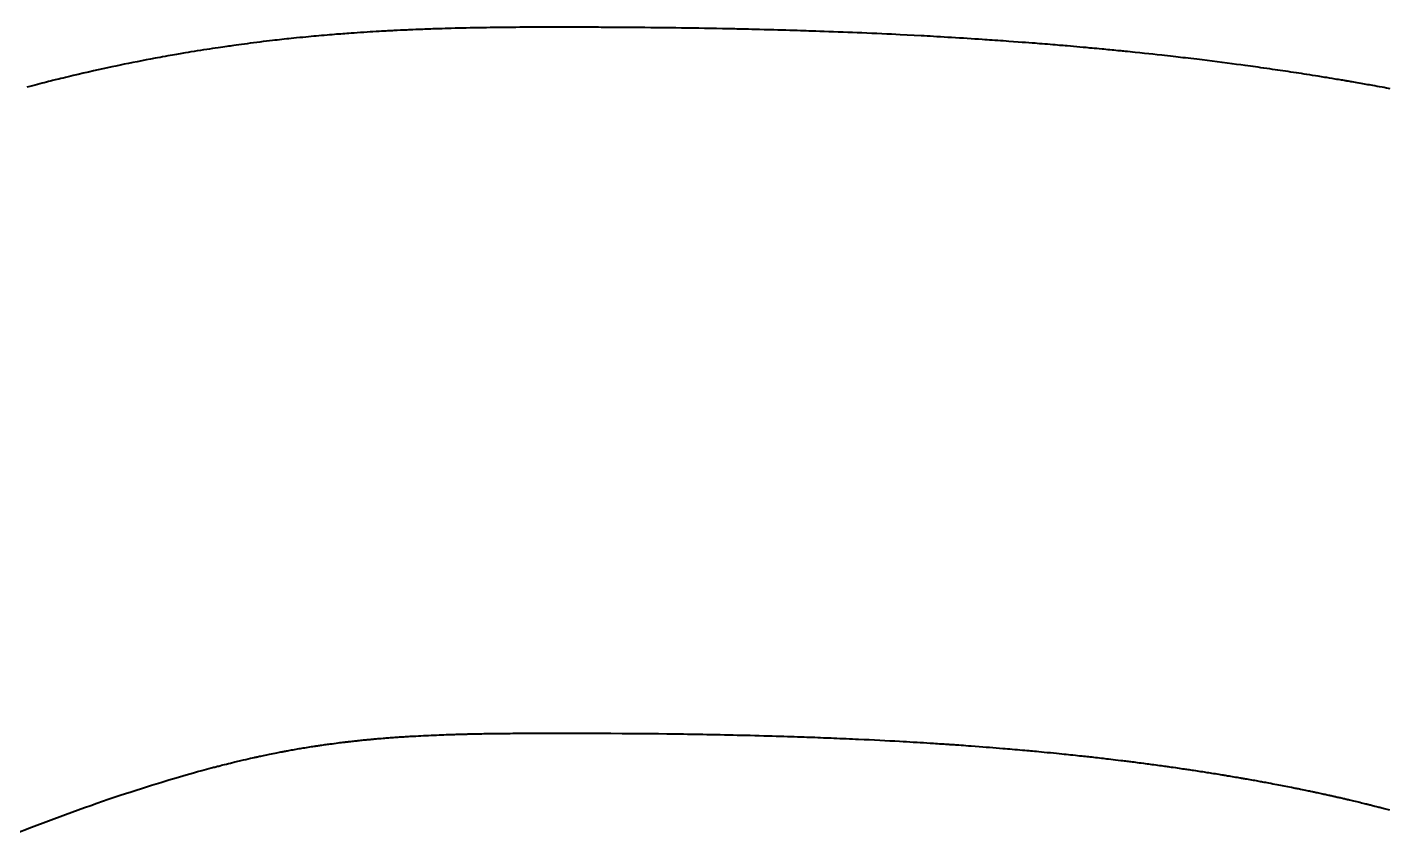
# Model space of a CAD drawing. Header units: millimetres. Extents: x 15 to 415, y 5 to 292.
# Drawn here: x 86.89 to 92.15, y 246.95 to 250.06 of the extents above; entities that cross this region are included whole.
import ezdxf

# ---------------------------------------------------------------- set-up
doc = ezdxf.new("R2010")
doc.units = ezdxf.units.MM
doc.layers.add('Geometries', color=7, linetype='Continuous')

msp = doc.modelspace()

# ---------------------------------------------------------------- linework, layer by layer
at = {"layer": 'Geometries', "linetype": 'Continuous', "lineweight": 40, "flags": 128}
for points in [[(92.1573, 249.827), (92.1502, 249.8284), (92.1426, 249.8298), (92.1344, 249.8313), (92.1256, 249.8329), (92.1162, 249.8346), (92.1071, 249.8363), (92.0984, 249.8379), (92.0902, 249.8394), (92.0841, 249.8405), (92.0779, 249.8416), (92.0712, 249.8428), (92.064, 249.844), (92.0578, 249.8451), (92.0514, 249.8463), (92.0446, 249.8475), (92.0375, 249.8487), (92.03, 249.85), (92.0228, 249.8513), (92.0162, 249.8524), (92.0101, 249.8535), (92.0052, 249.8543), (92.0007, 249.8551), (91.9966, 249.8558), (91.993, 249.8564), (91.9899, 249.8569), (91.9868, 249.8575), (91.9831, 249.8581), (91.979, 249.8588), (91.9745, 249.8596), (91.9694, 249.8604), (91.9639, 249.8613), (91.958, 249.8623), (91.9515, 249.8634), (91.9448, 249.8645), (91.9331, 249.8665), (91.9223, 249.8682), (91.9123, 249.8699), (91.9052, 249.871), (91.8987, 249.8721), (91.8924, 249.8731), (91.8858, 249.8742), (91.8786, 249.8753), (91.8685, 249.8769), (91.8576, 249.8786), (91.8467, 249.8804), (91.8354, 249.8821), (91.8246, 249.8838), (91.8144, 249.8854), (91.8047, 249.8869), (91.7951, 249.8883), (91.7843, 249.89), (91.7735, 249.8916), (91.7628, 249.8932), (91.7524, 249.8948), (91.7423, 249.8963), (91.7326, 249.8977), (91.7229, 249.8991), (91.7134, 249.9005), (91.7031, 249.902), (91.692, 249.9036), (91.6803, 249.9053), (91.6687, 249.9069), (91.6577, 249.9085), (91.6473, 249.9099), (91.6374, 249.9113), (91.6278, 249.9126), (91.6179, 249.914), (91.6077, 249.9154), (91.5971, 249.9168), (91.5801, 249.9191), (91.5631, 249.9214), (91.5463, 249.9236), (91.5274, 249.9261), (91.5083, 249.9285), (91.4889, 249.931), (91.4695, 249.9335), (91.4504, 249.9358), (91.4312, 249.9382), (91.4207, 249.9395), (91.41, 249.9408), (91.3989, 249.9421), (91.3877, 249.9435), (91.3768, 249.9448), (91.3665, 249.946), (91.3568, 249.9471), (91.3475, 249.9482), (91.3386, 249.9492), (91.3293, 249.9503), (91.3193, 249.9514), (91.3088, 249.9526), (91.2976, 249.9539), (91.286, 249.9552), (91.2746, 249.9564), (91.2573, 249.9584), (91.2405, 249.9602), (91.2244, 249.9619), (91.208, 249.9637), (91.1907, 249.9655), (91.1726, 249.9674), (91.1621, 249.9685), (91.1522, 249.9695), (91.143, 249.9704), (91.1346, 249.9713), (91.1288, 249.9719), (91.1234, 249.9724), (91.1178, 249.973), (91.1116, 249.9736), (91.1049, 249.9742), (91.0978, 249.975), (91.0901, 249.9757), (91.0827, 249.9764), (91.0748, 249.9772), (91.0667, 249.978), (91.0589, 249.9787), (91.0514, 249.9794), (91.0441, 249.9801), (91.0336, 249.9811), (91.0236, 249.9821), (91.0143, 249.9829), (91.0056, 249.9838), (90.9975, 249.9845), (90.9899, 249.9852), (90.9822, 249.9859), (90.9706, 249.9869), (90.9587, 249.988), (90.9467, 249.9891), (90.9344, 249.9902), (90.9219, 249.9913), (90.9097, 249.9923), (90.9019, 249.993), (90.8944, 249.9936), (90.8871, 249.9942), (90.88, 249.9948), (90.8722, 249.9955), (90.8636, 249.9962), (90.8542, 249.997), (90.8441, 249.9978), (90.8333, 249.9987), (90.8228, 249.9996), (90.8127, 250.0004), (90.8031, 250.0011), (90.794, 250.0019), (90.7853, 250.0026), (90.7738, 250.0035), (90.7617, 250.0044), (90.7491, 250.0054), (90.736, 250.0064), (90.7195, 250.0076), (90.7024, 250.0089), (90.6845, 250.0102), (90.6737, 250.0109), (90.6626, 250.0117), (90.6518, 250.0125), (90.6416, 250.0132), (90.6301, 250.014), (90.6194, 250.0148), (90.6095, 250.0154), (90.6003, 250.0161), (90.5909, 250.0167), (90.5811, 250.0174), (90.5674, 250.0183), (90.553, 250.0192), (90.5384, 250.0202), (90.5237, 250.0211), (90.509, 250.022), (90.494, 250.0229), (90.4786, 250.0239), (90.4629, 250.0248), (90.4486, 250.0257), (90.434, 250.0265), (90.4198, 250.0274), (90.4061, 250.0282), (90.393, 250.0289), (90.3806, 250.0296), (90.3687, 250.0303), (90.3573, 250.0309), (90.346, 250.0315), (90.319, 250.0329), (90.2917, 250.0343), (90.2648, 250.0357), (90.248, 250.0365), (90.2305, 250.0374), (90.2124, 250.0382), (90.1935, 250.0391), (90.1741, 250.04), (90.1546, 250.0409), (90.1352, 250.0417), (90.1157, 250.0426), (90.0981, 250.0433), (90.0802, 250.044), (90.062, 250.0448), (90.0435, 250.0455), (90.0247, 250.0462), (90.0062, 250.0469), (89.9883, 250.0476), (89.9711, 250.0482), (89.9544, 250.0488), (89.9384, 250.0493), (89.9233, 250.0498), (89.9119, 250.0502), (89.9012, 250.0506), (89.8905, 250.0509), (89.879, 250.0513), (89.8663, 250.0517), (89.8528, 250.0521), (89.8383, 250.0525), (89.823, 250.053), (89.8072, 250.0535), (89.7917, 250.0539), (89.7764, 250.0543), (89.7577, 250.0548), (89.7394, 250.0553), (89.7215, 250.0558), (89.704, 250.0562), (89.6909, 250.0565), (89.6787, 250.0568), (89.6672, 250.0571), (89.6566, 250.0573), (89.6486, 250.0575), (89.6412, 250.0576), (89.6337, 250.0578), (89.6256, 250.058), (89.617, 250.0582), (89.608, 250.0583), (89.5984, 250.0585), (89.5883, 250.0587), (89.5776, 250.059), (89.5547, 250.0594), (89.5317, 250.0598), (89.5089, 250.0602), (89.4862, 250.0606), (89.4636, 250.0609), (89.4413, 250.0613), (89.4192, 250.0616), (89.3976, 250.0619), (89.3727, 250.0622), (89.3484, 250.0625), (89.3245, 250.0628), (89.301, 250.063), (89.2777, 250.0632), (89.2595, 250.0634), (89.2413, 250.0635), (89.2227, 250.0637), (89.2034, 250.0638), (89.1835, 250.0639), (89.1707, 250.064), (89.1577, 250.0641), (89.145, 250.0642), (89.1328, 250.0642), (89.1211, 250.0643), (89.1099, 250.0643), (89.0992, 250.0644), (89.0891, 250.0644), (89.0814, 250.0645), (89.0736, 250.0645), (89.0651, 250.0645), (89.0562, 250.0645), (89.0466, 250.0646), (89.0365, 250.0646), (89.0259, 250.0646), (89.0147, 250.0647), (89.0013, 250.0647), (88.9871, 250.0647), (88.9723, 250.0648), (88.9577, 250.0648), (88.9437, 250.0648), (88.9305, 250.0648), (88.9178, 250.0648), (88.9057, 250.0648), (88.8942, 250.0648), (88.8813, 250.0648), (88.8691, 250.0647), (88.8577, 250.0647), (88.8471, 250.0647), (88.8367, 250.0646), (88.8263, 250.0646), (88.8109, 250.0645), (88.7956, 250.0644), (88.7802, 250.0643), (88.7643, 250.0642), (88.7512, 250.0641), (88.7375, 250.0639), (88.723, 250.0638), (88.7076, 250.0636), (88.6944, 250.0634), (88.6805, 250.0632), (88.6666, 250.063), (88.653, 250.0628), (88.6399, 250.0626), (88.6271, 250.0624), (88.6148, 250.0621), (88.6029, 250.0619), (88.5881, 250.0616), (88.5737, 250.0613), (88.5596, 250.0609), (88.5449, 250.0606), (88.5293, 250.0601), (88.5179, 250.0598), (88.5061, 250.0595), (88.4948, 250.0592), (88.4841, 250.0588), (88.4778, 250.0586), (88.4718, 250.0584), (88.4659, 250.0582), (88.4591, 250.058), (88.4515, 250.0577), (88.4443, 250.0575), (88.4365, 250.0572), (88.4281, 250.0569), (88.4198, 250.0566), (88.4118, 250.0563), (88.4041, 250.056), (88.3928, 250.0555), (88.3822, 250.0551), (88.3725, 250.0547), (88.3652, 250.0543), (88.3585, 250.054), (88.3522, 250.0538), (88.3462, 250.0535), (88.3403, 250.0532), (88.3345, 250.0529), (88.3213, 250.0523), (88.3087, 250.0517), (88.3033, 250.0514), (88.2976, 250.0511), (88.2912, 250.0507), (88.2844, 250.0504), (88.2769, 250.05), (88.2689, 250.0495), (88.2605, 250.0491), (88.2523, 250.0486), (88.2397, 250.0479), (88.2278, 250.0472), (88.2164, 250.0465), (88.2048, 250.0457), (88.1925, 250.0449), (88.18, 250.0441), (88.1673, 250.0432), (88.1551, 250.0424), (88.1434, 250.0416), (88.1348, 250.041), (88.1265, 250.0403), (88.1185, 250.0397), (88.1108, 250.0392), (88.1033, 250.0386), (88.0955, 250.038), (88.0875, 250.0374), (88.079, 250.0367), (88.0699, 250.0359), (88.0604, 250.0351), (88.0509, 250.0344), (88.0395, 250.0334), (88.0288, 250.0324), (88.0187, 250.0315), (88.0088, 250.0307), (87.9989, 250.0297), (87.9888, 250.0288), (87.9785, 250.0278), (87.9681, 250.0268), (87.9569, 250.0257), (87.9449, 250.0246), (87.9321, 250.0233), (87.9219, 250.0222), (87.9122, 250.0212), (87.9031, 250.0202), (87.8945, 250.0193), (87.8849, 250.0183), (87.8756, 250.0173), (87.8666, 250.0163), (87.8578, 250.0153), (87.8488, 250.0143), (87.8392, 250.0132), (87.8282, 250.0119), (87.8165, 250.0105), (87.8041, 250.009), (87.7913, 250.0074), (87.7786, 250.0059), (87.7661, 250.0043), (87.7537, 250.0027), (87.7423, 250.0012), (87.7311, 249.9997), (87.72, 249.9983), (87.7094, 249.9968), (87.6994, 249.9955), (87.6901, 249.9942), (87.6827, 249.9932), (87.6758, 249.9922), (87.6694, 249.9913), (87.6627, 249.9903), (87.6554, 249.9893), (87.6476, 249.9882), (87.6392, 249.9869), (87.6293, 249.9855), (87.6187, 249.9839), (87.6077, 249.9822), (87.5968, 249.9806), (87.5859, 249.9789), (87.5734, 249.9769), (87.561, 249.975), (87.5488, 249.973), (87.5366, 249.971), (87.5247, 249.9691), (87.5137, 249.9673), (87.5034, 249.9656), (87.4959, 249.9643), (87.4889, 249.9631), (87.4824, 249.962), (87.4758, 249.9609), (87.4688, 249.9596), (87.4612, 249.9583), (87.453, 249.9569), (87.4443, 249.9554), (87.435, 249.9537), (87.4252, 249.9519), (87.4153, 249.9501), (87.4054, 249.9483), (87.3957, 249.9465), (87.386, 249.9448), (87.3687, 249.9415), (87.3517, 249.9382), (87.3351, 249.935), (87.317, 249.9315), (87.2997, 249.928), (87.2833, 249.9247), (87.2673, 249.9215), (87.251, 249.9181), (87.2344, 249.9146), (87.2185, 249.9113), (87.202, 249.9077), (87.1848, 249.904), (87.1669, 249.9), (87.1483, 249.8959), (87.1285, 249.8914), (87.1088, 249.8869), (87.0893, 249.8824), (87.0701, 249.8779), (87.0601, 249.8755), (87.0502, 249.8732), (87.0404, 249.8708), (87.0308, 249.8685), (87.0219, 249.8663), (87.0138, 249.8644), (87.0066, 249.8626), (87.0002, 249.861), (86.9946, 249.8596), (86.9899, 249.8585), (86.9858, 249.8574), (86.9814, 249.8564), (86.9741, 249.8545), (86.9661, 249.8525), (86.9573, 249.8503), (86.9494, 249.8483), (86.9409, 249.8461), (86.9319, 249.8438), (86.9225, 249.8414), (86.9125, 249.8388), (86.902, 249.8361), (86.891, 249.8332)], [(86.8433, 246.9482), (86.9086, 246.9736), (86.9741, 246.9985), (87.0395, 247.0228), (87.0642, 247.0318), (87.0888, 247.0406), (87.1134, 247.0494), (87.1375, 247.058), (87.1608, 247.0661), (87.1834, 247.0739), (87.2053, 247.0814), (87.2285, 247.0893), (87.2508, 247.0968), (87.2724, 247.1039), (87.2932, 247.1108), (87.3133, 247.1173), (87.3337, 247.1238), (87.3534, 247.13), (87.3722, 247.1359), (87.3903, 247.1415), (87.4077, 247.1469), (87.4243, 247.1519), (87.4393, 247.1564), (87.4538, 247.1607), (87.4676, 247.1648), (87.4808, 247.1686), (87.4935, 247.1723), (87.5065, 247.176), (87.5203, 247.18), (87.5349, 247.184), (87.5501, 247.1883), (87.5661, 247.1927), (87.5752, 247.1952), (87.5846, 247.1977), (87.5939, 247.2002), (87.6024, 247.2024), (87.6073, 247.2038), (87.612, 247.205), (87.6163, 247.2061), (87.6202, 247.2071), (87.624, 247.2081), (87.6276, 247.2091), (87.6318, 247.2101), (87.6366, 247.2114), (87.6421, 247.2128), (87.6481, 247.2143), (87.6546, 247.216), (87.6617, 247.2177), (87.6694, 247.2196), (87.677, 247.2215), (87.6947, 247.2259), (87.7116, 247.2299), (87.7277, 247.2337), (87.737, 247.2358), (87.746, 247.2379), (87.7545, 247.2398), (87.7621, 247.2415), (87.7688, 247.243), (87.7717, 247.2437), (87.7744, 247.2443), (87.7769, 247.2448), (87.7792, 247.2453), (87.7818, 247.2459), (87.7852, 247.2466), (87.7893, 247.2475), (87.7942, 247.2486), (87.7995, 247.2497), (87.8054, 247.2509), (87.8114, 247.2522), (87.8172, 247.2534), (87.8227, 247.2545), (87.8279, 247.2556), (87.8357, 247.2572), (87.8429, 247.2586), (87.8495, 247.2599), (87.8559, 247.2612), (87.8616, 247.2623), (87.8669, 247.2633), (87.8718, 247.2643), (87.8764, 247.2652), (87.88, 247.2658), (87.8833, 247.2665), (87.8864, 247.267), (87.8895, 247.2676), (87.8932, 247.2683), (87.8977, 247.2691), (87.9025, 247.27), (87.9079, 247.271), (87.9135, 247.272), (87.9189, 247.273), (87.9244, 247.2739), (87.9306, 247.275), (87.9367, 247.2761), (87.9425, 247.2771), (87.9479, 247.278), (87.9531, 247.2789), (87.9585, 247.2798), (87.9645, 247.2808), (87.9706, 247.2817), (87.9771, 247.2828), (87.9841, 247.2839), (87.9904, 247.2849), (87.9958, 247.2857), (88.0003, 247.2864), (88.0028, 247.2868), (88.0049, 247.2871), (88.0074, 247.2875), (88.0102, 247.2879), (88.0135, 247.2884), (88.0172, 247.289), (88.0212, 247.2896), (88.0256, 247.2902), (88.0302, 247.2909), (88.0365, 247.2918), (88.0423, 247.2926), (88.0476, 247.2934), (88.0525, 247.294), (88.057, 247.2947), (88.0631, 247.2955), (88.07, 247.2964), (88.0779, 247.2975), (88.0858, 247.2985), (88.0932, 247.2995), (88.0997, 247.3003), (88.1057, 247.301), (88.1111, 247.3017), (88.1161, 247.3023), (88.1187, 247.3026), (88.1213, 247.3029), (88.1237, 247.3032), (88.1259, 247.3035), (88.1281, 247.3038), (88.1307, 247.3041), (88.1337, 247.3044), (88.1377, 247.3049), (88.1423, 247.3054), (88.1476, 247.306), (88.153, 247.3066), (88.1578, 247.3071), (88.162, 247.3076), (88.1656, 247.308), (88.1687, 247.3083), (88.1723, 247.3087), (88.1764, 247.3091), (88.1811, 247.3096), (88.1861, 247.3101), (88.1914, 247.3106), (88.1964, 247.3111), (88.2011, 247.3116), (88.2054, 247.312), (88.2113, 247.3126), (88.2164, 247.3131), (88.2207, 247.3135), (88.2247, 247.3138), (88.2287, 247.3142), (88.2327, 247.3146), (88.2373, 247.315), (88.242, 247.3154), (88.2471, 247.3158), (88.253, 247.3163), (88.2597, 247.3169), (88.2668, 247.3175), (88.2733, 247.318), (88.2794, 247.3185), (88.2848, 247.3189), (88.2897, 247.3193), (88.295, 247.3197), (88.3008, 247.3201), (88.307, 247.3206), (88.3136, 247.321), (88.3205, 247.3215), (88.3254, 247.3219), (88.3299, 247.3222), (88.334, 247.3224), (88.3376, 247.3227), (88.3408, 247.3229), (88.3437, 247.3231), (88.3479, 247.3233), (88.353, 247.3237), (88.359, 247.324), (88.3656, 247.3244), (88.3719, 247.3248), (88.3796, 247.3253), (88.3867, 247.3257), (88.3932, 247.326), (88.4034, 247.3266), (88.4132, 247.3271), (88.4227, 247.3276), (88.4322, 247.328), (88.4421, 247.3285), (88.4522, 247.329), (88.4623, 247.3294), (88.4727, 247.3299), (88.4834, 247.3303), (88.4923, 247.3306), (88.5015, 247.331), (88.5108, 247.3313), (88.5194, 247.3316), (88.5272, 247.3319), (88.5313, 247.332), (88.5352, 247.3322), (88.5395, 247.3323), (88.5442, 247.3324), (88.5494, 247.3326), (88.5551, 247.3328), (88.5613, 247.3329), (88.5673, 247.3331), (88.5736, 247.3333), (88.5795, 247.3334), (88.5849, 247.3336), (88.5899, 247.3337), (88.5944, 247.3338), (88.5985, 247.3339), (88.6024, 247.334), (88.6112, 247.3342), (88.6205, 247.3344), (88.6306, 247.3346), (88.6397, 247.3348), (88.6485, 247.335), (88.6567, 247.3351), (88.6644, 247.3352), (88.6717, 247.3354), (88.6786, 247.3355), (88.6877, 247.3356), (88.6975, 247.3357), (88.7082, 247.3359), (88.719, 247.336), (88.7293, 247.3361), (88.7388, 247.3362), (88.7479, 247.3363), (88.7574, 247.3363), (88.7675, 247.3364), (88.7765, 247.3365), (88.786, 247.3365), (88.796, 247.3366), (88.8063, 247.3366), (88.8172, 247.3367), (88.8282, 247.3367), (88.8381, 247.3367), (88.8473, 247.3368), (88.8559, 247.3368), (88.8638, 247.3368), (88.8711, 247.3368), (88.8778, 247.3369), (88.8838, 247.3369), (88.8892, 247.3369), (88.8942, 247.3369), (88.8997, 247.3369), (88.9075, 247.3369), (88.916, 247.3369), (88.9253, 247.337), (88.9335, 247.337), (88.9421, 247.337), (88.9512, 247.337), (88.9608, 247.337), (88.971, 247.337), (88.9812, 247.337), (89.0048, 247.337), (89.0278, 247.337), (89.0477, 247.3369), (89.067, 247.3369), (89.0858, 247.3368), (89.1041, 247.3368), (89.1472, 247.3366), (89.1906, 247.3363), (89.2343, 247.336), (89.2672, 247.3357), (89.2995, 247.3354), (89.3314, 247.3351), (89.3634, 247.3347), (89.3959, 247.3343), (89.4118, 247.334), (89.4273, 247.3338), (89.4426, 247.3336), (89.4575, 247.3334), (89.4721, 247.3331), (89.4868, 247.3329), (89.5022, 247.3326), (89.5181, 247.3323), (89.5347, 247.332), (89.5518, 247.3317), (89.5691, 247.3313), (89.586, 247.331), (89.6027, 247.3306), (89.6191, 247.3303), (89.6353, 247.3299), (89.6513, 247.3295), (89.6681, 247.3291), (89.6851, 247.3287), (89.7023, 247.3282), (89.7195, 247.3278), (89.7373, 247.3273), (89.7557, 247.3268), (89.7704, 247.3263), (89.7855, 247.3259), (89.8004, 247.3254), (89.8148, 247.325), (89.8286, 247.3246), (89.8419, 247.3241), (89.8547, 247.3237), (89.8681, 247.3233), (89.8809, 247.3228), (89.893, 247.3224), (89.9044, 247.322), (89.9151, 247.3216), (89.9252, 247.3212), (89.9352, 247.3209), (89.9457, 247.3205), (89.9567, 247.32), (89.9681, 247.3196), (89.9774, 247.3192), (89.9871, 247.3189), (89.9975, 247.3184), (90.0085, 247.318), (90.0203, 247.3175), (90.0315, 247.317), (90.0433, 247.3165), (90.0556, 247.316), (90.068, 247.3154), (90.0801, 247.3149), (90.0921, 247.3144), (90.1038, 247.3138), (90.1248, 247.3128), (90.1452, 247.3119), (90.1649, 247.3109), (90.1853, 247.3098), (90.2051, 247.3088), (90.2245, 247.3078), (90.2436, 247.3068), (90.2623, 247.3057), (90.2754, 247.305), (90.2883, 247.3043), (90.3013, 247.3035), (90.3149, 247.3027), (90.3294, 247.3019), (90.3414, 247.3011), (90.3539, 247.3004), (90.3667, 247.2996), (90.3796, 247.2988), (90.3925, 247.298), (90.4006, 247.2974), (90.4086, 247.2969), (90.4167, 247.2964), (90.4248, 247.2959), (90.4327, 247.2953), (90.4399, 247.2949), (90.4464, 247.2944), (90.4522, 247.294), (90.4568, 247.2937), (90.4608, 247.2934), (90.4645, 247.2932), (90.4686, 247.2929), (90.473, 247.2926), (90.4778, 247.2923), (90.483, 247.2919), (90.4912, 247.2913), (90.5, 247.2907), (90.5091, 247.2901), (90.5186, 247.2894), (90.5286, 247.2886), (90.5388, 247.2879), (90.5544, 247.2867), (90.5693, 247.2856), (90.5837, 247.2845), (90.5963, 247.2835), (90.609, 247.2825), (90.6221, 247.2815), (90.6353, 247.2804), (90.6485, 247.2793), (90.6611, 247.2783), (90.6704, 247.2775), (90.6794, 247.2768), (90.6883, 247.276), (90.6976, 247.2752), (90.7072, 247.2744), (90.7171, 247.2735), (90.7271, 247.2726), (90.7368, 247.2718), (90.746, 247.2709), (90.7537, 247.2702), (90.7611, 247.2696), (90.768, 247.2689), (90.7751, 247.2683), (90.7828, 247.2676), (90.7912, 247.2668), (90.8003, 247.2659), (90.8099, 247.265), (90.8212, 247.2639), (90.8328, 247.2628), (90.8447, 247.2617), (90.8568, 247.2605), (90.8683, 247.2593), (90.879, 247.2583), (90.8891, 247.2572), (90.8977, 247.2564), (90.9058, 247.2555), (90.914, 247.2547), (90.9227, 247.2538), (90.9317, 247.2528), (90.9411, 247.2518), (90.9494, 247.2509), (90.9577, 247.25), (90.9655, 247.2492), (90.9727, 247.2484), (90.9794, 247.2477), (90.9854, 247.247), (90.9912, 247.2464), (90.9976, 247.2457), (91.0047, 247.2449), (91.0115, 247.2441), (91.0188, 247.2433), (91.0266, 247.2424), (91.0342, 247.2415), (91.0415, 247.2407), (91.0485, 247.2399), (91.0552, 247.2391), (91.0616, 247.2384), (91.0697, 247.2374), (91.078, 247.2364), (91.0868, 247.2354), (91.0962, 247.2343), (91.106, 247.2331), (91.1163, 247.2318), (91.1229, 247.231), (91.1291, 247.2302), (91.1349, 247.2295), (91.1403, 247.2289), (91.1453, 247.2282), (91.1499, 247.2277), (91.1547, 247.2271), (91.1603, 247.2264), (91.1665, 247.2256), (91.1731, 247.2247), (91.1803, 247.2238), (91.188, 247.2228), (91.1955, 247.2218), (91.2037, 247.2208), (91.2112, 247.2198), (91.2179, 247.2189), (91.2239, 247.2181), (91.2297, 247.2173), (91.2363, 247.2165), (91.2437, 247.2155), (91.2517, 247.2144), (91.2586, 247.2135), (91.2657, 247.2125), (91.2725, 247.2116), (91.2788, 247.2107), (91.2848, 247.2099), (91.2903, 247.2091), (91.2953, 247.2084), (91.2999, 247.2077), (91.3046, 247.2071), (91.3116, 247.2061), (91.3193, 247.205), (91.3279, 247.2038), (91.3349, 247.2028), (91.3421, 247.2017), (91.3489, 247.2007), (91.3551, 247.1998), (91.3609, 247.199), (91.3662, 247.1982), (91.371, 247.1975), (91.3756, 247.1968), (91.3805, 247.1961), (91.3859, 247.1953), (91.3917, 247.1944), (91.398, 247.1934), (91.4047, 247.1924), (91.4118, 247.1914), (91.4186, 247.1903), (91.4249, 247.1893), (91.4319, 247.1883), (91.4382, 247.1873), (91.4439, 247.1864), (91.4492, 247.1856), (91.455, 247.1847), (91.4615, 247.1836), (91.4676, 247.1827), (91.4741, 247.1816), (91.4811, 247.1805), (91.4882, 247.1794), (91.4949, 247.1783), (91.501, 247.1773), (91.5067, 247.1764), (91.5116, 247.1756), (91.516, 247.1749), (91.5201, 247.1742), (91.5245, 247.1734), (91.5294, 247.1726), (91.5348, 247.1717), (91.5405, 247.1708), (91.5467, 247.1697), (91.5533, 247.1686), (91.5602, 247.1675), (91.5664, 247.1664), (91.5719, 247.1655), (91.5767, 247.1646), (91.5801, 247.1641), (91.583, 247.1636), (91.5855, 247.1631), (91.5881, 247.1627), (91.5912, 247.1621), (91.5946, 247.1615), (91.5985, 247.1609), (91.6035, 247.16), (91.6091, 247.159), (91.6152, 247.1579), (91.6215, 247.1568), (91.6273, 247.1558), (91.6329, 247.1548), (91.6391, 247.1537), (91.6449, 247.1526), (91.6502, 247.1517), (91.6551, 247.1508), (91.6596, 247.15), (91.6644, 247.1491), (91.6696, 247.1481), (91.6752, 247.1471), (91.6812, 247.146), (91.6872, 247.1449), (91.6961, 247.1432), (91.7044, 247.1416), (91.7119, 247.1402), (91.7192, 247.1388), (91.7262, 247.1375), (91.7331, 247.1362), (91.7399, 247.1349), (91.7467, 247.1335), (91.761, 247.1307), (91.7757, 247.1278), (91.7898, 247.125), (91.7938, 247.1242), (91.7977, 247.1234), (91.8018, 247.1226), (91.8063, 247.1217), (91.8114, 247.1207), (91.817, 247.1195), (91.8231, 247.1183), (91.8297, 247.1169), (91.835, 247.1158), (91.8404, 247.1147), (91.8454, 247.1136), (91.8499, 247.1127), (91.854, 247.1118), (91.8577, 247.1111), (91.8607, 247.1104), (91.8636, 247.1098), (91.867, 247.1091), (91.8707, 247.1083), (91.8748, 247.1074), (91.8799, 247.1063), (91.8855, 247.1051), (91.8911, 247.1039), (91.8964, 247.1028), (91.9013, 247.1017), (91.9059, 247.1007), (91.9102, 247.0998), (91.9142, 247.0989), (91.9186, 247.0979), (91.9224, 247.0971), (91.926, 247.0963), (91.9296, 247.0955), (91.9331, 247.0947), (91.9365, 247.094), (91.9397, 247.0932), (91.9428, 247.0925), (91.9459, 247.0918), (91.9491, 247.0911), (91.9527, 247.0903), (91.956, 247.0896), (91.9597, 247.0887), (91.9636, 247.0878), (91.9679, 247.0868), (91.9725, 247.0858), (91.9769, 247.0848), (91.9806, 247.0839), (91.9839, 247.0832), (91.9869, 247.0825), (91.9896, 247.0818), (91.9919, 247.0813), (91.9956, 247.0804), (91.9998, 247.0795), (92.0046, 247.0783), (92.0099, 247.0771), (92.0157, 247.0757), (92.022, 247.0742), (92.028, 247.0728), (92.0337, 247.0714), (92.0404, 247.0698), (92.0465, 247.0683), (92.0521, 247.067), (92.0572, 247.0657), (92.062, 247.0645), (92.0653, 247.0637), (92.0684, 247.0629), (92.0714, 247.0622), (92.0745, 247.0614), (92.0783, 247.0605), (92.0816, 247.0597), (92.0853, 247.0588), (92.0894, 247.0577), (92.0938, 247.0566), (92.0985, 247.0554), (92.1042, 247.054), (92.1092, 247.0527), (92.1137, 247.0516), (92.1175, 247.0506), (92.121, 247.0497), (92.125, 247.0487), (92.1295, 247.0475), (92.1344, 247.0462), (92.1397, 247.0448), (92.1449, 247.0435), (92.1497, 247.0422), (92.1542, 247.041)]]:
    msp.add_lwpolyline(points, dxfattribs=at)

doc.saveas('drawing.dxf')
